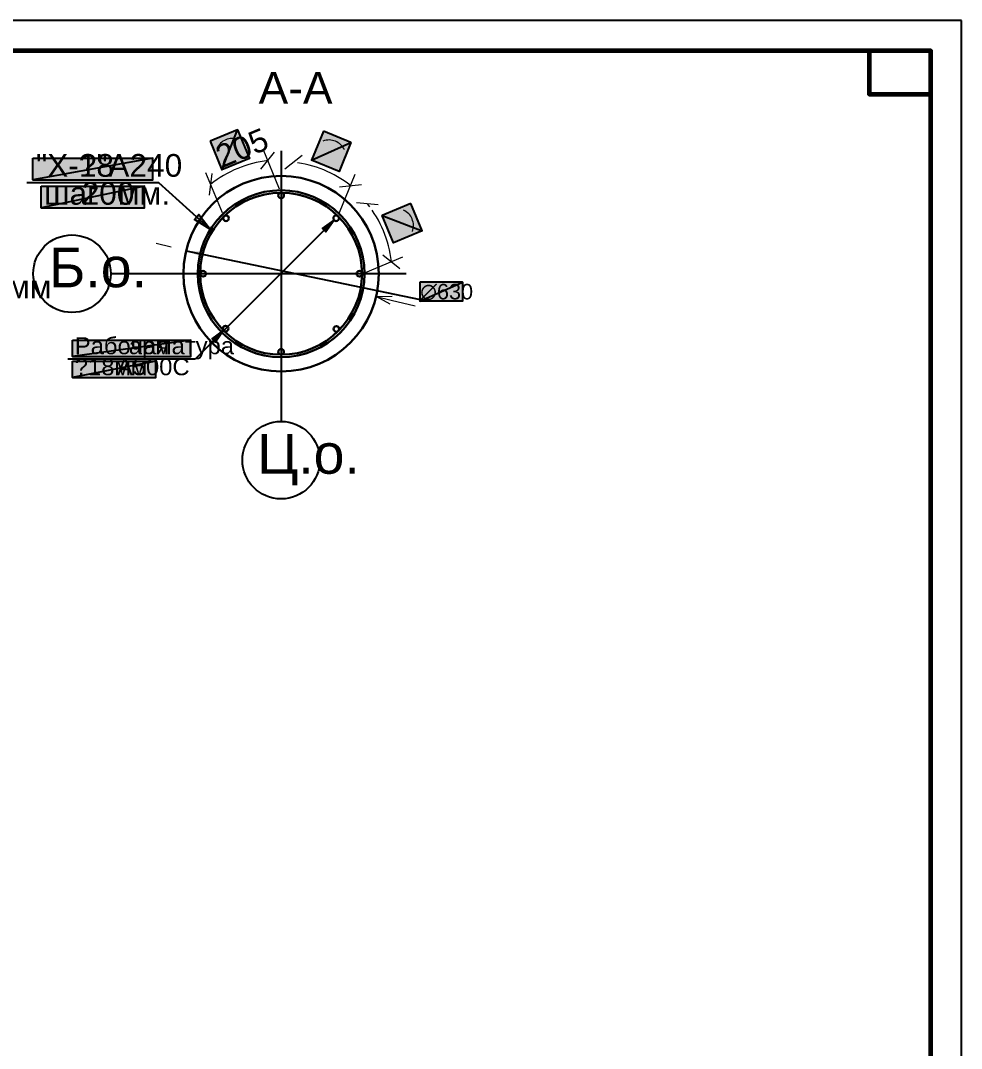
# Model space of a CAD drawing. Extents: x 0 to 430, y 0 to 297.
# Drawn here: x 268.2 to 420, y 131.3 to 297 of the extents above; entities that cross this region are included whole.
import ezdxf

# ---------------------------------------------------------------- set-up
doc = ezdxf.new("R2010")
doc.units = 0
for name, color, linetype in [('PDF_ВЫНОСКИ', 7, 'Continuous'), ('TEY_REVIEW_AXIS', 7, 'Continuous'), ('TEY_REVIEW_LEADER', 7, 'Continuous')]:
    doc.layers.add(name, color=color, linetype=linetype)
doc.styles.add('TEYPDFCAD_TEXT', font='arial.ttf')
doc.dimstyles.new('TEYPDFCAD_SCALE_1', dxfattribs={"dimtxt": 2.5, "dimasz": 2.5, "dimexe": 1.25, "dimexo": 0.75, "dimtad": 1, "dimdsep": 46, "dimtxsty": 'Standard', "dimcen": 0.09, "dimadec": 0, "dimazin": 0, "dimtfac": 1, "dimtofl": 0, "dimtmove": 0, "dimatfit": 3, "dimfxl": 1, "dimarcsym": 0})

# ---------------------------------------------------------------- blocks, each defined once
blk = doc.blocks.new('A3-landscape')
for points in [[(420, 297), (0, 297)], [(420, 0), (420, 297)], [(415, 292), (20, 292)], [(405, 292), (405, 285)], [(415, 292), (405, 292)], [(415, 5), (415, 292)], [(415, 285), (415, 292)], [(405, 285), (415, 285)]]:
    blk.add_lwpolyline(points)

msp = doc.modelspace()

# ---------------------------------------------------------------- hatches: boundary and pattern name
at = {"true_color": 0xffffff}
h = msp.add_hatch(color=0, dxfattribs=at)
h.paths.add_polyline_path([(298.81, 277.54), (300.71, 272.92), (303.23, 279.38)])
h.paths.add_polyline_path([(300.71, 272.92), (303.23, 279.38), (305.14, 274.74)])
h = msp.add_hatch(color=0, dxfattribs=at)
h.paths.add_polyline_path([(317.08, 279.15), (315.17, 274.51), (321.5, 277.33)])
h.paths.add_polyline_path([(315.17, 274.51), (321.5, 277.33), (319.62, 272.69)])
h = msp.add_hatch(color=0, dxfattribs=at)
h.paths.add_polyline_path([(270.21, 274.83), (289.54, 274.83), (270.21, 271.31)])
h.paths.add_polyline_path([(289.54, 274.83), (270.21, 271.31), (289.54, 271.31)])
h = msp.add_hatch(color=0, dxfattribs=at)
h.paths.add_polyline_path([(271.53, 270.32), (288.23, 270.32), (271.53, 266.83)])
h.paths.add_polyline_path([(288.23, 270.32), (271.53, 266.83), (288.23, 266.83)])
h = msp.add_hatch(color=0, dxfattribs=at)
h.paths.add_polyline_path([(331.15, 267.5), (326.54, 265.58), (332.99, 263.08)])
h.paths.add_polyline_path([(326.54, 265.58), (332.99, 263.08), (328.38, 261.15)])
for points in [[(298.83, 263.31), (296.27, 264.94), (296.95, 265.71)], [(318.81, 264.82), (317.48, 262.95), (316.95, 263.48)], [(300.97, 247.01), (299.64, 245.15), (299.11, 245.68)]]:
    msp.add_hatch(color=7).paths.add_polyline_path(points)
h = msp.add_hatch(color=0, dxfattribs=at)
h.paths.add_polyline_path([(332.61, 254.8), (332.61, 251.74), (339.53, 254.8)])
h.paths.add_polyline_path([(332.61, 251.74), (339.53, 254.8), (339.53, 251.74)])
h = msp.add_hatch(color=0, dxfattribs=at)
h.paths.add_polyline_path([(276.58, 245.45), (295.66, 245.45), (276.58, 242.82)])
h.paths.add_polyline_path([(295.66, 245.45), (276.58, 242.82), (295.66, 242.82)])
h = msp.add_hatch(color=0, dxfattribs=at)
h.paths.add_polyline_path([(276.58, 242.08), (290.05, 242.08), (276.58, 239.46)])
h.paths.add_polyline_path([(290.05, 242.08), (276.58, 239.46), (290.05, 239.46)])

# ---------------------------------------------------------------- linework, layer by layer
at = {"color": 7, "lineweight": 5}
for p, q in [((300.13, 276.83), (299.99, 276.6)), ((300.29, 277.03), (300.13, 276.83)), ((300.47, 277.22), (300.29, 277.03)), ((300.66, 277.39), (300.47, 277.22)), ((300.87, 277.54), (300.66, 277.39)), ((301.09, 277.67), (300.87, 277.54)), ((301.31, 277.77), (301.09, 277.67)), ((301.55, 277.86), (301.31, 277.77)), ((301.8, 277.92), (301.55, 277.86)), ((302.05, 277.97), (301.8, 277.92)), ((302.3, 277.98), (302.05, 277.97)), ((302.56, 277.97), (302.3, 277.98)), ((302.82, 277.94), (302.56, 277.97)), ((303.08, 277.88), (302.82, 277.94)), ((303.33, 277.8), (303.08, 277.88)), ((317.24, 277.65), (316.99, 277.56)), ((317.5, 277.71), (317.24, 277.65)), ((317.76, 277.74), (317.5, 277.71)), ((318.02, 277.75), (317.76, 277.74)), ((318.27, 277.73), (318.02, 277.75)), ((318.52, 277.69), (318.27, 277.73)), ((318.77, 277.63), (318.52, 277.69)), ((319.01, 277.55), (318.77, 277.63)), ((319.24, 277.44), (319.01, 277.55)), ((319.46, 277.31), (319.24, 277.44)), ((319.66, 277.16), (319.46, 277.31)), ((319.86, 276.99), (319.66, 277.16)), ((320.03, 276.81), (319.86, 276.99)), ((320.2, 276.6), (320.03, 276.81)), ((299.99, 276.6), (299.87, 276.36)), ((307, 273.03), (309.2, 275.8)), ((310.01, 269.81), (307.34, 276.27)), ((313.65, 275.25), (310.87, 273.05)), ((320.34, 276.38), (320.2, 276.6)), ((320.46, 276.14), (320.34, 276.38)), ((304.42, 273.6), (303.83, 273.39)), ((305.02, 273.79), (304.42, 273.6)), ((305.63, 273.96), (305.02, 273.79)), ((306.25, 274.11), (305.63, 273.96)), ((306.87, 274.24), (306.25, 274.11)), ((307.49, 274.34), (306.87, 274.24)), ((308.12, 274.43), (307.49, 274.34)), ((313.52, 273.98), (312.9, 274.08)), ((314.14, 273.86), (313.52, 273.98)), ((314.75, 273.71), (314.14, 273.86)), ((315.35, 273.55), (314.75, 273.71)), ((315.95, 273.36), (315.35, 273.55)), ((300.78, 266), (298.11, 272.44)), ((299.08, 272.35), (298.66, 268.84)), ((300.98, 272.04), (300.44, 271.71)), ((301.53, 272.35), (300.98, 272.04)), ((302.09, 272.64), (301.53, 272.35)), ((302.66, 272.91), (302.09, 272.64)), ((303.24, 273.16), (302.66, 272.91)), ((303.83, 273.39), (303.24, 273.16)), ((316.54, 273.15), (315.95, 273.36)), ((317.12, 272.93), (316.54, 273.15)), ((317.7, 272.68), (317.12, 272.93)), ((318.27, 272.41), (317.7, 272.68)), ((318.82, 272.13), (318.27, 272.41)), ((319.37, 271.82), (318.82, 272.13)), ((319.9, 271.5), (319.37, 271.82)), ((319.66, 266.06), (322.2, 272.25)), ((299.4, 270.99), (298.89, 270.61)), ((299.92, 271.36), (299.4, 270.99)), ((300.44, 271.71), (299.92, 271.36)), ((319.68, 270.17), (323.19, 270.59)), ((320.43, 271.15), (319.9, 271.5)), ((320.94, 270.79), (320.43, 271.15)), ((321.45, 270.41), (320.94, 270.79)), ((310.91, 269.25), (310.27, 269.26)), ((311.54, 269.2), (310.91, 269.25)), ((312.18, 269.12), (311.54, 269.2)), ((313.42, 268.88), (312.8, 269.01)), ((314.03, 268.71), (313.42, 268.88)), ((314.63, 268.51), (314.03, 268.71)), ((315.22, 268.29), (314.63, 268.51)), ((315.8, 268.03), (315.22, 268.29)), ((316.37, 267.75), (315.8, 268.03)), ((316.92, 267.44), (316.37, 267.75)), ((317.46, 267.11), (316.92, 267.44)), ((317.98, 266.74), (317.46, 267.11)), ((325.9, 267.27), (322.39, 267.63)), ((324.55, 266.96), (324.16, 267.47)), ((318.48, 266.35), (317.98, 266.74)), ((318.97, 265.94), (318.48, 266.35)), ((319.44, 265.5), (318.97, 265.94)), ((319.87, 265.03), (319.42, 265.5)), ((325.28, 265.91), (324.93, 266.44)), ((325.62, 265.37), (325.28, 265.91)), ((325.94, 264.81), (325.62, 265.37)), ((330.21, 266.33), (329.97, 266.45)), ((330.44, 266.19), (330.21, 266.33)), ((330.64, 266.03), (330.44, 266.19)), ((330.83, 265.85), (330.64, 266.03)), ((331, 265.66), (330.83, 265.85)), ((331.15, 265.45), (331, 265.66)), ((331.28, 265.23), (331.15, 265.45)), ((331.39, 265.01), (331.28, 265.23)), ((320.3, 264.54), (319.87, 265.03)), ((320.7, 264.03), (320.3, 264.54)), ((321.42, 262.96), (321.07, 263.5)), ((326.24, 264.25), (325.94, 264.81)), ((326.51, 263.67), (326.24, 264.25)), ((326.77, 263.09), (326.51, 263.67)), ((331.47, 264.77), (331.39, 265.01)), ((331.54, 264.52), (331.47, 264.77)), ((331.5, 263.24), (331.56, 263.5)), ((331.58, 264.27), (331.54, 264.52)), ((331.56, 263.5), (331.59, 263.76)), ((331.6, 264.02), (331.58, 264.27)), ((331.59, 263.76), (331.6, 264.02)), ((321.74, 262.4), (321.42, 262.96)), ((322.03, 261.82), (321.74, 262.4)), ((322.29, 261.23), (322.03, 261.82)), ((327, 262.5), (326.77, 263.09)), ((327.22, 261.9), (327, 262.5)), ((327.41, 261.29), (327.22, 261.9)), ((331.42, 262.99), (331.5, 263.24)), ((322.53, 260.63), (322.29, 261.23)), ((322.73, 260.02), (322.53, 260.63)), ((327.58, 260.68), (327.41, 261.29)), ((327.73, 260.06), (327.58, 260.68)), ((322.9, 259.4), (322.73, 260.02)), ((323.05, 258.77), (322.9, 259.4)), ((323.16, 258.14), (323.05, 258.77)), ((323.87, 256.41), (329.88, 258.91)), ((326.64, 259.25), (329.42, 257.03)), ((327.85, 259.43), (327.73, 260.06)), ((327.96, 258.8), (327.85, 259.43)), ((328.04, 258.16), (327.96, 258.8)), ((323.24, 257.49), (323.16, 258.14)), ((323.28, 256.84), (323.24, 257.49)), ((323.3, 256.19), (323.28, 256.84))]:
    msp.add_line(p, q, dxfattribs=at)
at = {"lineweight": 5}
for p, q in [((292.5, 260.46), (290.07, 261.05)), ((325.56, 252.5), (328.15, 252.56)), ((327.83, 251.27), (325.56, 252.5)), ((325.56, 252.5), (328, 251.93)), ((328, 251.93), (331.85, 250.99))]:
    msp.add_line(p, q, dxfattribs=at)
at = {"lineweight": 25}
for p, q in [((289.01, 256.18), (282.74, 256.18)), ((310.24, 238.63), (310.24, 232.39))]:
    msp.add_line(p, q, dxfattribs=at)
at = {"lineweight": 60}
for points in [[(20.11, 5.14), (415.08, 5.14), (415.08, 292.12), (20.11, 292.12)], [(415.08, 285.14), (415.08, 292.12), (405.09, 292.12), (405.09, 285.14)]]:
    msp.add_lwpolyline(points, close=True, dxfattribs=at)
at = {"color": 0, "true_color": 0xffffff}
for points in [[(298.81, 277.54), (300.71, 272.92), (303.23, 279.38)], [(300.71, 272.92), (303.23, 279.38), (305.14, 274.74)], [(317.08, 279.15), (315.17, 274.51), (321.5, 277.33)], [(315.17, 274.51), (321.5, 277.33), (319.62, 272.69)], [(270.21, 274.83), (289.54, 274.83), (270.21, 271.31)], [(289.54, 274.83), (270.21, 271.31), (289.54, 271.31)], [(271.53, 270.32), (288.23, 270.32), (271.53, 266.83)], [(288.23, 270.32), (271.53, 266.83), (288.23, 266.83)], [(331.15, 267.5), (326.54, 265.58), (332.99, 263.08)], [(326.54, 265.58), (332.99, 263.08), (328.38, 261.15)], [(332.61, 254.8), (332.61, 251.74), (339.53, 254.8)], [(332.61, 251.74), (339.53, 254.8), (339.53, 251.74)], [(276.58, 245.45), (295.66, 245.45), (276.58, 242.82)], [(295.66, 245.45), (276.58, 242.82), (295.66, 242.82)], [(276.58, 242.08), (290.05, 242.08), (276.58, 239.46)], [(290.05, 242.08), (276.58, 239.46), (290.05, 239.46)]]:
    msp.add_lwpolyline(points, close=True, dxfattribs=at)
at = {"color": 7}
for points in [[(298.83, 263.31), (296.27, 264.94), (296.95, 265.71)], [(318.81, 264.82), (317.48, 262.95), (316.95, 263.48)], [(300.97, 247.01), (299.64, 245.15), (299.11, 245.68)]]:
    msp.add_lwpolyline(points, close=True, dxfattribs=at)
at = {"lineweight": 30}
for centre, radius in [((310.25, 256.19), 15.76), ((310.25, 256.19), 13.45), ((310.25, 256.19), 13.05), ((310.25, 268.81), 0.455), ((301.36, 265.12), 0.455), ((319.14, 265.14), 0.455), ((297.66, 256.19), 0.455), ((322.87, 256.19), 0.455), ((301.3, 247.34), 0.455), ((319.16, 247.28), 0.455), ((310.25, 243.6), 0.455)]:
    msp.add_circle(centre, radius, dxfattribs=at)
at = {"lineweight": 25}
for centre in [(276.51, 256.19), (310.25, 226.13)]:
    msp.add_circle(centre, 6.25, dxfattribs=at)
at = {"layer": 'TEY_REVIEW_AXIS', "color": 7, "lineweight": 25}
for p, q in [((290.53, 270.83), (269.22, 270.83)), ((318.81, 264.82), (296.4, 242.44)), ((296.4, 242.44), (275.82, 242.44))]:
    msp.add_line(p, q, dxfattribs=at)
at = {"layer": 'TEY_REVIEW_AXIS', "lineweight": 25}
for p, q in [((310.24, 256.18), (289.01, 256.18)), ((330.43, 256.18), (310.24, 256.18))]:
    msp.add_line(p, q, dxfattribs=at)
at = {"layer": 'TEY_REVIEW_LEADER', "lineweight": 25}
for p, q in [((310.24, 275.99), (310.24, 256.18)), ((310.24, 256.18), (310.24, 238.63))]:
    msp.add_line(p, q, dxfattribs=at)
at = {"layer": 'TEY_REVIEW_LEADER', "color": 0, "lineweight": 0, "true_color": 0xffffff}
for p, q in [((270.21, 271.31), (289.54, 271.31)), ((271.53, 266.83), (288.23, 266.83)), ((276.58, 242.82), (295.66, 242.82)), ((276.58, 239.46), (290.05, 239.46))]:
    msp.add_line(p, q, dxfattribs=at)
at = {"layer": 'TEY_REVIEW_LEADER', "color": 7, "lineweight": 25}
for p, q in [((298.83, 263.31), (290.53, 270.83)), ((300.97, 247.01), (296.4, 242.44))]:
    msp.add_line(p, q, dxfattribs=at)

# ---------------------------------------------------------------- block references
msp.add_blockref('A3-landscape', (0, 0))

# ---------------------------------------------------------------- texts
at = {"color": 7, "style": 'TEYPDFCAD_TEXT'}
for s, height, p in [('А-А', 5.122, (306.62, 283.59)), ('\ue7128', 3.658, (277.61, 271.82)), ('А240', 3.658, (282.37, 271.82)), ('шаг', 3.658, (272.01, 267.31)), ('200', 3.658, (278.06, 267.31)), ('\ue71218мм', 2.745, (276.97, 239.82)), ('А500С', 2.745, (283.76, 239.82))]:
    msp.add_text(s, height=height, dxfattribs=at).set_placement(p)
msp.add_text('205', height=3.658, rotation=22.478, dxfattribs=at).set_placement((300.69, 273.18))
at = {"layer": 'PDF_ВЫНОСКИ', "style": 'TEYPDFCAD_TEXT'}
msp.add_text('∅630', height=2.5, dxfattribs=at).set_placement((332.68, 252.05))
at = {"layer": 'TEY_REVIEW_LEADER', "color": 7, "style": 'TEYPDFCAD_TEXT'}
for s, height, p in [('"Х-1"', 3.658, (270.7, 271.82)), ('мм.', 3.658, (283.9, 267.31)), ('Б.о.', 6.403, (272.8, 254)), ('200мм', 3.658, (257.66, 252.24)), ('Рабочая', 2.745, (276.97, 243.21)), ('арматура', 2.745, (285.68, 243.21)), ('Ц.о.', 6.403, (306.39, 223.94))]:
    msp.add_text(s, height=height, dxfattribs=at).set_placement(p)

# ---------------------------------------------------------------- leaders
at = {"layer": 'PDF_ВЫНОСКИ', "lineweight": 9, "annotation_type": 0, "has_hookline": 1, "hookline_direction": 0}
msp.add_leader([(294.94, 259.88), (332.68, 252.05)], dimstyle='TEYPDFCAD_SCALE_1', dxfattribs=at)

doc.saveas('drawing.dxf')
